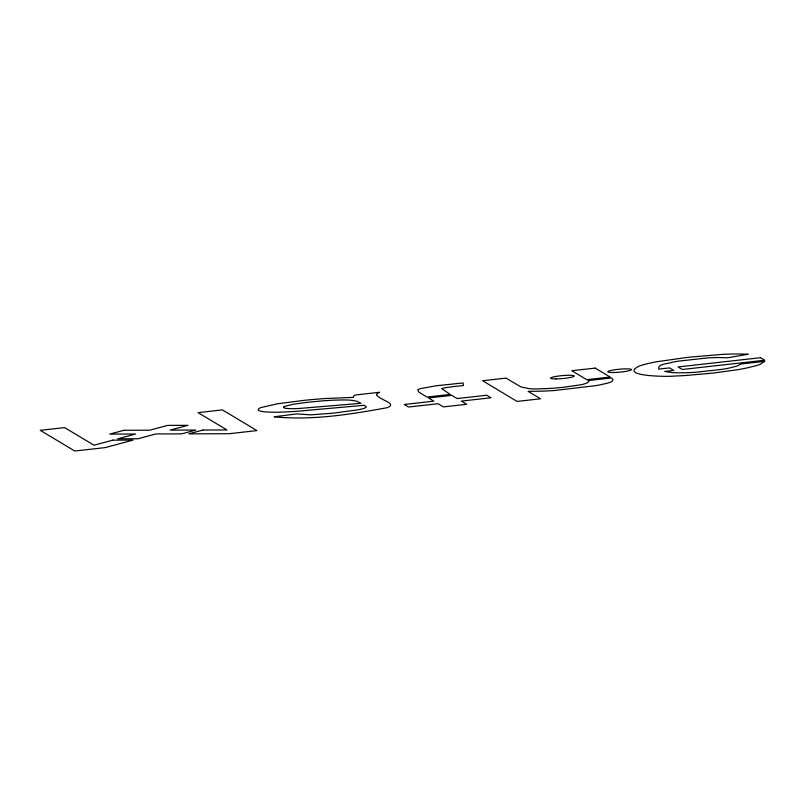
<?xml version="1.0" encoding="UTF-8"?>
<svg xmlns="http://www.w3.org/2000/svg" width="805" height="805" viewBox="0 0 805 805"><rect width="100%" height="100%" fill="white"/><g stroke="black" fill="none" stroke-linecap="round" stroke-linejoin="round"><path stroke-width="1.21" d="M747.966 354.26L727.74 357.762L717.748 357.541A31.123 3.844 -5.2 0 0 715.253 357.591A33.569 4.146 -5.2 0 0 707.142 357.973L678.384 361.153A37.473 4.629 -5.2 0 0 671.954 362.31C668.402 363.92 657.333 363.598 658.721 369.103L669.539 367.895L673.775 370.431L664.668 371.457L672.175 372.584A38.972 4.82 -5.2 0 0 679.5 372.816A41.085 5.082 -5.2 0 0 684.19 372.775L687.581 372.675A36.446 4.508 -5.2 0 0 696.486 372.192L722.105 369.344A34.877 4.307 -5.2 0 0 728.756 368.167L737.41 365.953L740.811 364.011L764.75 361.324L760.383 364.182A58.725 7.255 -5.2 0 1 755.14 365.933L747.201 367.885A57.014 7.044 -5.2 0 1 737.571 369.726L713.23 373.067L686.383 375.452A58.383 7.215 -5.2 0 1 674.308 376.036C671.752 376.81 617.717 376.851 638.999 366.164A58.272 7.205 -5.2 0 1 643.678 364.665A59.741 7.386 -5.2 0 1 647.522 363.679A57.668 7.124 -5.2 0 1 656.709 361.737L688.406 357.249L723.282 354.331A53.301 6.591 -5.2 0 1 730.115 354.079A56.541 6.993 -5.2 0 1 747.956 354.26M376.66 394.742C378.42 399.592 397.509 403.235 388.01 407.33A30.972 3.824 -5.2 0 1 386.611 407.803C349.752 414.525 311.616 420.572 274.133 416.819L296.492 413.911L310.74 414.857L333.3 413.156L358.165 409.805L364.373 408.336L366.386 406.887L364.323 405.277L299.601 411.053A58.493 7.225 -5.2 0 1 281.327 412.12A38.368 4.739 -5.2 0 1 270.017 412.16L266.807 411.999A37.775 4.669 -5.2 0 1 260.397 411.124L259.069 410.641A47.153 5.826 -5.2 0 1 258.254 410.027L258.647 408.729A35.692 4.407 -5.2 0 1 260.84 407.592L277.282 403.798L304.089 400.367A72.712 8.986 -5.2 0 1 325.623 398.505L353.506 397.398L353.546 396.221L355.106 395.024L379.588 392.276A53.533 6.621 -5.2 0 0 376.629 394.742M442.056 388.654A10.163 1.258 -5.2 0 1 445.306 387.708L455.127 386.4A79.816 9.861 -5.2 0 1 460.349 385.867L463.459 385.575L463.106 382.949L436.35 385.756L420.804 388.543A21.403 2.646 -5.2 0 0 418.198 389.489A16.855 2.083 -5.2 0 0 417.644 389.902L418.872 392.136L426.952 397.056L450.267 394.44L441.955 388.775A7.165 0.886 -5.2 0 1 442.096 388.654M588.697 381.439L587.731 382.667L584.631 383.854A24.12 2.979 -5.2 0 1 580.013 384.921L563.228 387.286A38.64 4.78 -5.2 0 1 547.772 388.563L535.939 388.946A30.117 3.723 -5.2 0 1 529.68 388.755L520.895 386.923L506.023 378.098L482.587 380.725L517.092 401.423L540.527 398.797L528.15 391.371L543.757 391.109A50.977 6.299 -5.2 0 0 554.967 390.465L595.952 385.615A46.831 5.786 -5.2 0 0 599.846 384.901L607 383.271A34.454 4.256 -5.2 0 0 610.925 381.942A35.259 4.357 -5.2 0 0 612.092 381.308L613.058 379.618L611.629 377.968L588.153 380.594L588.697 381.439M283.632 407.099L283.642 407.511A23.979 2.968 -5.2 0 0 284.095 407.853L284.266 407.934A20.538 2.536 -5.2 0 0 289.206 408.618A20.075 2.485 -5.2 0 0 296.029 408.598L298.252 408.497A25.176 3.109 -5.2 0 0 300.678 408.356L361.012 403.295L356.545 401.132L350.577 400.176A36.155 4.468 -5.2 0 0 342.266 399.964L334.447 400.155A45.462 5.615 -5.2 0 0 322.483 400.88L311.213 401.916A60.697 7.507 -5.2 0 0 306.182 402.47L292.698 404.362L284.819 406.324A19.511 2.415 -5.2 0 0 283.632 407.099M123.94 430.283L109.782 434.096L135.552 434.026L117.701 438.826L138.037 438.765L155.878 433.955L181.709 433.865L195.867 430.061L170.097 430.132L187.937 425.322L167.611 425.392L149.76 430.192L123.94 430.283M112.781 440.154L93.974 445.215L64.601 427.596L40.25 430.323L74.754 451.021L105.153 447.61L133.117 440.083L112.781 440.154M202.951 430.031L188.793 433.845L228.992 433.724L256.916 430.595L222.422 409.896L198.07 412.633L226.95 429.951L202.951 430.031M595.217 368.096L571.822 370.723L586.724 379.668L610.13 377.042L595.217 368.096M760.504 357.702L678.041 366.949L682.268 369.485L764.73 360.238L760.504 357.702M451.796 395.356L428.491 397.972L433.825 401.172L404.251 404.492L408.477 407.028L438.061 403.718L443.394 406.907L466.699 404.301L461.376 401.101L490.939 397.781L486.713 395.245L457.129 398.555L451.796 395.356M556.044 378.914A11.934 1.479 -5.2 0 0 574.227 376.076A11.934 1.479 -5.2 0 0 556.778 376.287A11.934 1.479 -5.2 0 0 556.044 378.914M613.299 372.494A11.934 1.479 -5.2 0 0 631.482 369.656A11.934 1.479 -5.2 0 0 614.024 369.867A11.934 1.479 -5.2 0 0 613.299 372.494"/></g></svg>
